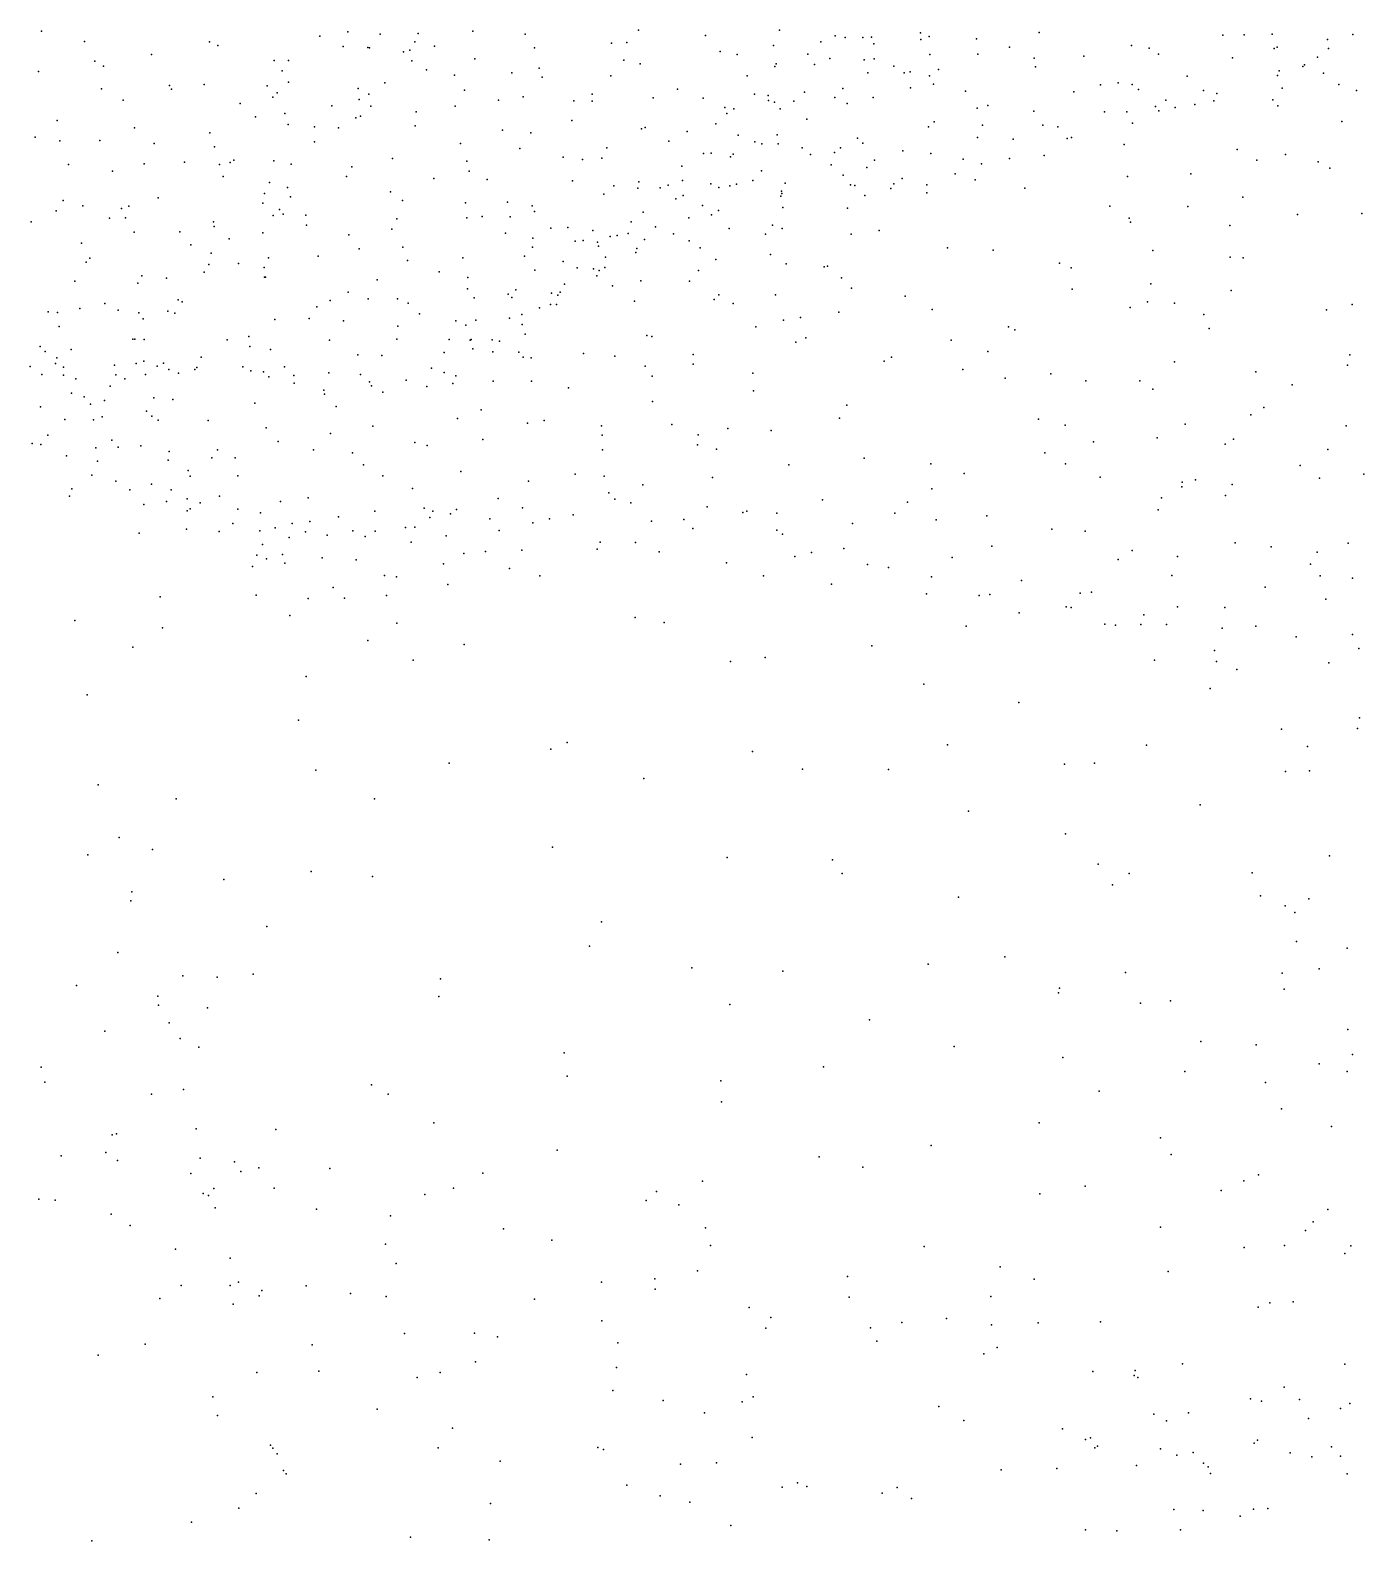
# Model space of a CAD drawing. Header units: metres. Extents: x -23.9 to 23.9, y -27.4 to 27.4.
# Drawn here: x -11.944 to -8.961, y -0.011 to 3.368 of the extents above; entities that cross this region are included whole.
import ezdxf

# ---------------------------------------------------------------- set-up
doc = ezdxf.new("R2010")
doc.units = ezdxf.units.M

msp = doc.modelspace()

# ---------------------------------------------------------------- linework, layer by layer
for p in [(-11.9185, 3.3661, 18.2747), (-11.2959, 3.3543, 18.7905), (-11.2333, 3.3641, 18.3829), (-11.161, 3.359, 16.2478), (-11.0758, 3.3609, -6.805), (-10.9537, 3.3654, 18.85), (-10.8368, 3.359, 18.9793), (-10.5829, 3.3679, 18.6442), (-10.4331, 3.3564, 19.3853), (-10.2675, 3.3677, 18.6229), (-10.1435, 3.3554, 16.5696), (-10.1211, 3.3516, 23.8807), (-10.0811, 3.3517, 18.3998), (-10.0622, 3.3524, 19.7616), (-9.9523, 3.3622, 20.1057), (-9.9515, 3.3468, 18.0706), (-9.9332, 3.3537, 20.3873), (-9.8273, 3.3484, 24.5784), (-9.6871, 3.3631, 24.9923), (-9.276, 3.3567, 17.0348), (-9.2288, 3.3575, 16.6731), (-9.166, 3.3591, -17.6625), (-9.042, 3.3473, 17.1072), (-8.9852, 3.3583, 16.6411), (-11.8223, 3.3428, 25.3462), (-11.6727, 3.3132, 18.1831), (-11.5425, 3.342, 25.5782), (-11.5244, 3.3338, 18.2034), (-11.2434, 3.3317, -6.0191), (-11.1886, 3.3294, -6.3086), (-11.1846, 3.3285, 18.2318), (-11.1085, 3.3196, 18.8008), (-11.0948, 3.3235, -3.8739), (-11.0831, 3.3421, 18.586), (-11.0398, 3.3321, 16.4923), (-10.8156, 3.3284, 18.5525), (-10.6439, 3.3387, 25.6297), (-10.6094, 3.3404, 19.2436), (-10.4006, 3.3204, 18.5036), (-10.3623, 3.3135, 25.3448), (-10.2816, 3.3338, 16.3613), (-10.2048, 3.3145, 23.5349), (-10.1757, 3.342, 23.7146), (-10.0565, 3.3377, 24.2145), (-9.9319, 3.3136, 23.4247), (-9.8245, 3.314, 25.0337), (-9.7534, 3.33, 24.8143), (-9.4808, 3.3335, 21.4494), (-9.4407, 3.3275, -2.2237), (-9.42, 3.3141, 17.9477), (-9.1615, 3.3271, 16.9557), (-9.1547, 3.3299, -2.0708), (-9.0399, 3.3273, -16.2167), (-11.7994, 3.2985, 16.2726), (-11.7801, 3.2873, 16.0724), (-11.398, 3.3, -4.9459), (-11.366, 3.3, 16.2993), (-11.0903, 3.2995, -8.2268), (-11.0573, 3.279, 18.9261), (-10.9496, 3.3036, 25.8837), (-10.8052, 3.2828, 19.1684), (-10.6161, 3.3006, 16.3336), (-10.5792, 3.2926, 18.4401), (-10.2782, 3.2864, 18.4035), (-10.2755, 3.293, 25.2458), (-10.1892, 3.2913, 16.4501), (-10.1551, 3.3049, 24.0003), (-10.0785, 3.3017, 18.1559), (-10.0564, 3.3036, 24.402), (-10.0123, 3.2876, 16.584), (-9.9125, 3.2801, 20.8576), (-9.698, 3.3055, 21.2905), (-9.6953, 3.2857, 16.8186), (-9.5871, 3.3097, 16.9731), (-9.2549, 3.306, 17.9123), (-9.0976, 3.2865, 17.2477), (-9.0938, 3.2906, 17.2897), (-9.0644, 3.3078, 17.8872), (-11.9251, 3.2754, 19.2441), (-11.5546, 3.2468, 19.0776), (-11.38, 3.2772, 16.2857), (-11.3661, 3.2513, -5.6058), (-11.1508, 3.2503, -8.4621), (-10.9946, 3.2677, 18.2382), (-10.8664, 3.2722, 16.3144), (-10.799, 3.263, 18.3745), (-10.6454, 3.2658, 19.3622), (-10.3405, 3.2655, -2.8767), (-10.0706, 3.2724, 25.046), (-9.9889, 3.2727, 20.2423), (-9.9759, 3.2745, 24.7806), (-9.9322, 3.2658, 24.9066), (-9.9237, 3.2469, 17.0509), (-9.5501, 3.2459, 23.4342), (-9.5107, 3.2503, 17.8714), (-9.4788, 3.2461, 17.0221), (-9.3561, 3.2648, 17.0909), (-9.1541, 3.2669, 23.6082), (-9.1502, 3.277, 21.5653), (-9.0509, 3.2719, 17.4124), (-9.017, 3.2464, -18.5933), (-11.7846, 3.2364, 19.2187), (-11.7359, 3.2112, 18.0403), (-11.6322, 3.244, 16.3), (-11.6278, 3.236, 25.4302), (-11.4138, 3.2436, 25.5934), (-11.4008, 3.2183, -8.645), (-11.391, 3.228, 19.0123), (-11.2103, 3.2377, 25.7069), (-11.2076, 3.2126, 18.009), (-11.1866, 3.2245, -6.607), (-10.9724, 3.234, 18.0359), (-10.8964, 3.2114, 25.7528), (-10.8414, 3.2186, 18.2417), (-10.6868, 3.2251, 18.2645), (-10.5504, 3.2163, 19.559), (-10.4959, 3.2359, 25.4009), (-10.4387, 3.2162, 19.6701), (-10.3236, 3.2245, 18.2392), (-10.2934, 3.2221, 23.9014), (-10.2927, 3.2104, 23.5209), (-10.2119, 3.2292, 18.1447), (-10.1438, 3.2177, 17.9202), (-10.1265, 3.2373, 23.4097), (-10.058, 3.2171, 20.1306), (-9.975, 3.2393, 17.9233), (-9.8517, 3.2319, 20.9841), (-9.6092, 3.2299, 16.9448), (-9.4646, 3.2354, 17.321), (-9.4035, 3.2115, 17.3792), (-9.3195, 3.2328, 17.8191), (-9.2893, 3.2266, 17.4667), (-9.1641, 3.2124, -18.1088), (-9.1436, 3.2385, 17.7036), (-8.9771, 3.2332, 23.6304), (-11.4744, 3.2041, 18.0136), (-11.3742, 3.1815, -4.6868), (-11.2689, 3.199, 19.0698), (-11.182, 3.198, -7.0551), (-11.0805, 3.1852, 25.7501), (-10.9934, 3.1977, 16.3326), (-10.7275, 3.2101, 16.3611), (-10.6869, 3.209, 25.5553), (-10.3898, 3.1951, 25.2661), (-10.3857, 3.1814, 23.7564), (-10.3696, 3.1922, 16.7874), (-10.2791, 3.2067, 19.848), (-10.2666, 3.1919, 24.1741), (-10.2361, 3.2092, 25.1351), (-10.1163, 3.204, 24.7078), (-9.826, 3.1935, 21.1619), (-9.8015, 3.1992, 23.3547), (-9.6991, 3.1866, 17.8094), (-9.5409, 3.185, 17.4164), (-9.4912, 3.1854, 17.5606), (-9.427, 3.1971, 21.5032), (-9.4194, 3.1878, 17.7374), (-9.383, 3.1953, 23.4215), (-9.3386, 3.2014, 17.236), (-9.2965, 3.2097, 21.5394), (-9.1531, 3.1985, 17.6169), (-11.8831, 3.1661, 25.1627), (-11.7105, 3.1496, 19.2942), (-11.44, 3.174, 19.1333), (-11.3664, 3.1566, 17.9385), (-11.3075, 3.1521, 16.3465), (-11.2543, 3.1495, -4.2032), (-11.2155, 3.1717, -8.0326), (-11.2048, 3.1755, -7.7334), (-11.0826, 3.1541, 19.2152), (-10.8874, 3.1446, 19.3729), (-10.7324, 3.1662, 18.1083), (-10.5768, 3.1475, 19.6753), (-10.5683, 3.1503, 16.4095), (-10.4105, 3.1583, 18.0655), (-10.2067, 3.1687, 16.5757), (-9.9347, 3.1514, 23.3249), (-9.922, 3.163, 17.8087), (-9.8137, 3.1554, 17.4591), (-9.6787, 3.1557, 17.5007), (-9.6451, 3.1515, 17.677), (-9.4786, 3.1598, 17.2002), (-9.0098, 3.1636, 21.6391), (-11.933, 3.1284, -8.9129), (-11.8778, 3.1205, 19.4256), (-11.7881, 3.1209, 17.9137), (-11.6664, 3.1148, 16.362), (-11.5418, 3.1383, 19.2188), (-11.3076, 3.1184, 25.5797), (-10.9812, 3.1141, -3.3857), (-10.8239, 3.1383, 17.8777), (-10.5155, 3.1196, 17.9678), (-10.4745, 3.1416, 19.7888), (-10.3606, 3.133, 16.5033), (-10.3233, 3.1182, 17.8962), (-10.3076, 3.1136, 24.4392), (-10.2727, 3.1337, 20.0055), (-10.2706, 3.1136, 24.587), (-10.0933, 3.1263, 20.2899), (-10.0816, 3.1151, 17.4046), (-9.8247, 3.1276, 21.3622), (-9.7452, 3.1245, 17.3625), (-9.6246, 3.1257, 17.0512), (-9.615, 3.1276, -2.3284), (-9.4968, 3.1119, 17.7835), (-11.5315, 3.1067, 25.4147), (-11.4886, 3.0775, 16.3812), (-11.3988, 3.0755, 17.8238), (-11.1335, 3.0811, 19.3681), (-10.8484, 3.1035, 19.4968), (-10.7515, 3.0838, 25.5052), (-10.7085, 3.079, 19.6864), (-10.665, 3.0817, 16.9025), (-10.6541, 3.1049, 17.8385), (-10.4376, 3.0922, 23.6104), (-10.4205, 3.0931, 19.943), (-10.3777, 3.0846, 23.4542), (-10.3718, 3.0903, 24.3107), (-10.2175, 3.1051, 25.0184), (-10.1982, 3.09, 20.1698), (-10.1449, 3.0947, 23.3301), (-10.1311, 3.1048, 16.7034), (-10.0555, 3.0773, 17.7046), (-9.9921, 3.0978, 20.8583), (-9.9294, 3.0922, 16.8655), (-9.8573, 3.0797, 17.2732), (-9.7537, 3.0809, 17.0071), (-9.6756, 3.0878, 23.2863), (-9.2441, 3.101, 17.9498), (-9.2, 3.0772, -2.1096), (-9.1362, 3.0899, -16.6405), (-11.858, 3.0675, 16.3896), (-11.7593, 3.0524, 19.4513), (-11.6891, 3.0687, 25.2533), (-11.5986, 3.0728, 17.8325), (-11.5203, 3.0677, -5.0547), (-11.4967, 3.0723, -5.423), (-11.3604, 3.0679, 19.3748), (-11.2242, 3.0623, -3.9668), (-10.9671, 3.0746, 25.6981), (-10.9618, 3.0523, 17.7627), (-10.4861, 3.0635, 24.0007), (-10.308, 3.0531, 24.9179), (-10.1521, 3.0664, 17.5975), (-10.1257, 3.0437, 17.4341), (-10.0727, 3.0606, 20.6087), (-9.8747, 3.0466, 17.122), (-9.8157, 3.069, 23.2598), (-9.348, 3.0467, 21.5684), (-9.063, 3.0736, 18.1447), (-9.037, 3.059, -18.8745), (-11.5122, 3.0407, 19.4426), (-11.4083, 3.0271, -8.1306), (-11.3682, 3.0157, 25.4835), (-11.2363, 3.041, 17.7639), (-11.0406, 3.0358, 19.5228), (-10.9215, 3.0336, 19.5851), (-10.731, 3.0307, 17.7172), (-10.6386, 3.0201, 16.4608), (-10.5844, 3.0146, 23.8764), (-10.5825, 3.0287, 17.2013), (-10.5347, 3.0152, 23.6751), (-10.5166, 3.0212, 16.5151), (-10.4846, 3.0317, 24.181), (-10.4217, 3.0246, 24.4714), (-10.4032, 3.0161, 25.1207), (-10.3791, 3.0195, 24.6745), (-10.3638, 3.0234, 17.6377), (-10.3277, 3.0318, 16.6417), (-10.263, 3.0081, 17.6299), (-10.2554, 3.0255, 17.5076), (-10.1087, 3.0218, 16.8136), (-10.099, 3.0207, 17.2787), (-10.0189, 3.0136, 17.1366), (-10.0119, 3.0239, -2.5796), (-9.9937, 3.0364, 21.0238), (-9.9385, 3.0222, 21.2645), (-9.8299, 3.0333, 17.924), (-9.7191, 3.0143, 21.4646), (-9.4894, 3.0409, 18.0619), (-11.8697, 2.9872, 19.5998), (-11.826, 2.975, 25.0678), (-11.7234, 2.9742, 17.6986), (-11.6577, 2.9928, 19.5576), (-11.4232, 2.9807, -7.7193), (-11.4196, 3.0029, 16.5657), (-11.3616, 2.9951, -6.7716), (-11.1377, 3.0062, 16.4179), (-11.1107, 2.987, 16.816), (-10.9702, 2.9819, 16.4357), (-10.8763, 2.9829, 17.0629), (-10.8212, 2.9752, 19.7894), (-10.6607, 3.0008, 19.8957), (-10.4999, 2.9908, 23.5423), (-10.4834, 2.998, 17.4302), (-10.4403, 2.9759, 24.7972), (-10.2646, 2.997, 20.2966), (-10.2627, 3.0028, -2.757), (-10.077, 2.9982, 17.8711), (-9.9383, 3.004, 23.2436), (-9.5293, 2.9742, 21.5333), (-9.2317, 2.9942, 18.3691), (-11.8855, 2.9641, -8.5637), (-11.7664, 2.9471, 16.4929), (-11.7393, 2.9693, 16.3481), (-11.7309, 2.9478, 19.6636), (-11.4, 2.9532, -7.0287), (-11.3858, 2.9667, -6.4986), (-11.378, 2.9565, 16.4403), (-11.3272, 2.9538, 19.6362), (-11.1239, 2.9461, 25.5823), (-10.967, 2.948, 19.7713), (-10.9329, 2.9508, 25.5571), (-10.8699, 2.9505, 17.6105), (-10.8156, 2.9626, 16.4646), (-10.5729, 2.9607, 25.2301), (-10.4709, 2.9483, 24.9924), (-10.4198, 2.9552, 20.229), (-10.4044, 2.9647, 17.3824), (-10.2606, 2.9715, 17.2307), (-10.1157, 2.9698, 17.0329), (-9.4861, 2.9477, 23.2055), (-9.3546, 2.9732, 23.248), (-9.1089, 2.9556, 23.2749), (-8.9654, 2.958, -19.3335), (-11.9417, 2.9393, 19.7038), (-11.7114, 2.916, 25.1202), (-11.6094, 2.9171, 19.7302), (-11.5334, 2.9393, 25.2877), (-11.5322, 2.9288, 17.6212), (-11.4237, 2.9145, 19.73), (-11.3261, 2.9319, 17.6126), (-11.2313, 2.9105, -3.772), (-11.1346, 2.9227, 19.7524), (-10.8803, 2.9136, 19.8963), (-10.7793, 2.9253, 17.3593), (-10.7413, 2.9263, 17.5418), (-10.685, 2.9202, 23.9916), (-10.6308, 2.9089, 16.5583), (-10.6061, 2.913, 24.3462), (-10.5994, 2.9394, 20.0836), (-10.5454, 2.9277, 24.5079), (-10.505, 2.9127, 17.2405), (-10.3802, 2.9241, 17.1378), (-10.2995, 2.9119, 20.4382), (-10.2837, 2.9314, 16.7874), (-10.262, 2.9245, 16.9856), (-10.1076, 2.9118, 18.1788), (-10.0446, 2.9201, 21.1855), (-9.4825, 2.9388, 18.4603), (-9.2605, 2.9312, -17.022), (-11.8292, 2.8918, 17.5867), (-11.5842, 2.888, 16.5092), (-11.4985, 2.9011, -7.4846), (-11.2083, 2.8787, 25.4935), (-11.1103, 2.8822, 16.4779), (-10.8202, 2.8829, 17.4119), (-10.8194, 2.9028, 25.4089), (-10.7245, 2.8957, 23.8668), (-10.707, 2.8976, 25.2995), (-10.675, 2.8941, 24.1749), (-10.6726, 2.8849, 17.2956), (-10.6464, 2.9061, 23.7061), (-10.5869, 2.8795, 20.2201), (-10.5698, 2.8997, 24.6955), (-10.4701, 2.897, 16.6895), (-10.4449, 2.8814, 16.9979), (-9.892, 2.8812, 23.1677), (-9.7896, 2.8756, 21.4813), (-9.4326, 2.8754, 21.5898), (-11.8187, 2.8488, -8.3036), (-11.8101, 2.858, 24.9936), (-11.5443, 2.8441, -7.2389), (-11.5389, 2.8691, 19.8383), (-11.478, 2.8462, -4.5784), (-11.4107, 2.8588, 17.5128), (-11.3, 2.8624, 19.8457), (-11.0997, 2.8529, 19.9387), (-10.9758, 2.8587, 16.4922), (-10.8381, 2.8624, 20.041), (-10.7516, 2.8508, 16.5352), (-10.6568, 2.8601, 17.1624), (-10.5892, 2.8709, 25.0759), (-10.41, 2.8546, 16.8118), (-10.2883, 2.8659, 23.2642), (-10.2529, 2.8451, 20.6226), (-10.1607, 2.8398, 18.4054), (-9.6413, 2.8464, 18.7401), (-9.2597, 2.8599, 23.1729), (-9.2311, 2.859, -18.5297), (-11.8442, 2.8067, 19.9922), (-11.6941, 2.8183, 17.4725), (-11.639, 2.8134, -7.7634), (-11.5547, 2.8269, 17.4761), (-11.4201, 2.8367, 19.909), (-11.4197, 2.8156, 25.291), (-11.4174, 2.8156, 16.5432), (-11.1674, 2.8098, 17.3747), (-11.0288, 2.8275, 17.3375), (-10.9648, 2.8144, 20.0968), (-10.8147, 2.8311, 17.1719), (-10.7202, 2.836, 24.3124), (-10.6836, 2.8343, 24.5687), (-10.6763, 2.8181, 23.5905), (-10.6714, 2.8304, 17.0257), (-10.6584, 2.8371, 24.8635), (-10.5777, 2.8069, 16.7797), (-10.4691, 2.8068, 23.3251), (-10.449, 2.8306, 20.4582), (-10.1681, 2.8385, 20.9588), (-10.1294, 2.814, 21.1948), (-9.6157, 2.836, 23.0978), (-11.7027, 2.8019, 19.9987), (-11.2326, 2.7816, 20.0484), (-10.9657, 2.7891, 17.1094), (-10.875, 2.7775, 16.5429), (-10.8579, 2.7873, 20.2138), (-10.7781, 2.7795, 24.4771), (-10.7638, 2.7751, 25.2445), (-10.7581, 2.7817, 24.7096), (-10.7486, 2.7998, 23.7208), (-10.6412, 2.7959, 23.4614), (-10.4032, 2.7761, 20.6163), (-10.2765, 2.7757, 20.743), (-10.1071, 2.7909, 21.3438), (-9.9866, 2.7727, 21.4497), (-9.6134, 2.7884, 21.5587), (-9.4376, 2.8008, 18.8799), (-9.2576, 2.7855, 21.6676), (-11.9035, 2.7377, 16.747), (-11.8329, 2.745, 24.7782), (-11.7768, 2.7568, 20.1049), (-11.7469, 2.7415, 24.8827), (-11.6357, 2.7396, 17.3555), (-11.6127, 2.7648, -4.9517), (-11.6037, 2.76, 16.6483), (-11.3025, 2.7487, 25.3397), (-11.2728, 2.7632, 17.2526), (-11.1875, 2.7668, 16.5368), (-11.1222, 2.7667, 17.1405), (-11.0984, 2.7571, 17.1647), (-10.9505, 2.7694, 17.4698), (-10.8665, 2.7699, 16.9377), (-10.8046, 2.7465, 24.8514), (-10.78, 2.7543, 25.0233), (-10.7669, 2.7546, 16.7518), (-10.5921, 2.7616, 20.4591), (-10.4136, 2.7655, 18.3037), (-10.3718, 2.7567, 23.2408), (-10.1348, 2.7373, 18.7837), (-9.9267, 2.7429, 23.0965), (-9.4836, 2.7478, 21.6093), (-9.4447, 2.7603, 23.0621), (-9.3842, 2.757, -2.2265), (-9.0447, 2.7423, 23.1145), (-8.9872, 2.7542, 18.9621), (-11.8824, 2.7365, 17.3991), (-11.8789, 2.7052, -8.0264), (-11.7011, 2.7353, -7.4214), (-11.6908, 2.7224, -5.3814), (-11.62, 2.7347, -5.7134), (-11.3969, 2.7207, 20.1752), (-11.3197, 2.7228, 16.6161), (-11.2429, 2.7178, 17.0209), (-11.1217, 2.7057, 20.2859), (-11.0729, 2.7335, 16.9478), (-10.9914, 2.7179, 16.8078), (-10.9692, 2.7077, 25.3766), (-10.947, 2.7189, 20.3375), (-10.8719, 2.7234, 23.848), (-10.844, 2.7321, 24.6199), (-10.8437, 2.7097, 25.1335), (-10.3205, 2.7046, 20.8465), (-10.2589, 2.7195, 23.1561), (-10.2207, 2.7253, 21.1198), (-9.7553, 2.7045, 21.5387), (-9.3189, 2.7317, -17.67), (-11.7141, 2.677, 20.2865), (-11.7098, 2.6769, -6.812), (-11.6888, 2.6763, 17.211), (-11.5035, 2.6754, 20.2831), (-11.455, 2.6824, 17.04), (-11.2745, 2.6745, 16.8512), (-11.1238, 2.6765, 16.732), (-11.0065, 2.6758, 16.6294), (-10.9595, 2.6743, 24.2979), (-10.9578, 2.6763, 23.9498), (-10.9104, 2.6753, 24.9696), (-10.8938, 2.6726, 25.2668), (-10.8365, 2.688, 23.6907), (-10.5644, 2.6846, 23.2999), (-10.5531, 2.6828, 20.6608), (-10.2311, 2.67, 21.2556), (-10.2089, 2.6797, -2.6715), (-9.8839, 2.6742, 21.508), (-9.7418, 2.6975, 23.0413), (-9.3067, 2.7009, -18.1933), (-11.9214, 2.66, 22.6258), (-11.9101, 2.6493, 24.5081), (-11.8519, 2.6536, 22.3007), (-11.5614, 2.6365, 24.9342), (-11.4527, 2.66, -4.2255), (-11.406, 2.6537, 25.1649), (-11.2112, 2.6417, 20.3986), (-11.1575, 2.64, 25.3803), (-11.0182, 2.6468, 24.1588), (-10.9536, 2.6552, 24.8166), (-10.9087, 2.6483, 17.8564), (-10.851, 2.6475, 20.5568), (-10.8408, 2.6365, -3.2134), (-10.7062, 2.645, 20.6323), (-10.6362, 2.6389, 18.302), (-10.4609, 2.6421, 23.2171), (-10.017, 2.6368, 21.4778), (-9.8017, 2.649, -2.4558), (-8.992, 2.6417, 21.7877), (-11.9437, 2.6155, 17.2468), (-11.8874, 2.6223, 24.348), (-11.8841, 2.6349, 24.0512), (-11.869, 2.6144, 20.4357), (-11.7554, 2.6185, 24.2805), (-11.7071, 2.6224, 24.13), (-11.6898, 2.6275, 23.9914), (-11.6601, 2.6163, 16.8134), (-11.6456, 2.6231, 17.0195), (-11.6333, 2.6086, 24.3653), (-11.5755, 2.6087, 20.439), (-11.5709, 2.6136, 24.1728), (-11.4679, 2.6145, 24.028), (-11.4504, 2.6058, 25.0224), (-11.4218, 2.6033, 20.4462), (-11.375, 2.615, 16.7431), (-11.0461, 2.6117, 24.4937), (-11.0181, 2.6025, 25.1004), (-10.823, 2.6349, 23.547), (-10.5683, 2.6161, 20.7838), (-10.4612, 2.6205, 20.881), (-10.0338, 2.6278, 19.1088), (-9.8578, 2.6091, 23.0109), (-9.3845, 2.626, 21.6728), (-9.2028, 2.6039, -19.1201), (-8.9974, 2.6189, 19.1913), (-11.9179, 2.5979, 22.7646), (-11.8692, 2.5961, 16.0937), (-11.8414, 2.5877, 23.8625), (-11.7649, 2.5717, -6.0822), (-11.7522, 2.5968, 16.3654), (-11.7321, 2.5879, 22.3899), (-11.6858, 2.5979, 24.6776), (-11.612, 2.6006, 24.5258), (-11.4098, 2.5924, 24.4743), (-11.354, 2.5953, 24.3407), (-11.3535, 2.5784, 24.7348), (-11.2757, 2.6012, 25.2392), (-11.2049, 2.5977, 24.1054), (-11.1847, 2.5816, 24.4566), (-11.1802, 2.572, 24.6767), (-11.1029, 2.5851, 24.2941), (-11.0565, 2.5708, 25.277), (-10.9981, 2.5776, 23.8357), (-10.992, 2.5949, 20.6171), (-10.908, 2.5825, 23.6351), (-10.8225, 2.5827, 20.7279), (-10.5523, 2.5937, 18.5405), (-10.3278, 2.6004, 21.0811), (-9.7631, 2.5896, 19.2355), (-9.6606, 2.5994, 22.9735), (-9.5825, 2.5837, 21.6243), (-9.4619, 2.5838, 22.9326), (-9.1212, 2.5746, 21.7669), (-11.8512, 2.5557, -6.6493), (-11.823, 2.5476, 16.9819), (-11.7777, 2.5397, 22.623), (-11.667, 2.5452, 16.6005), (-11.6247, 2.5418, 23.8661), (-11.287, 2.5626, 25.0241), (-11.2857, 2.5538, 23.9969), (-11.1551, 2.5582, 24.9688), (-10.7399, 2.5676, 23.3216), (-10.5522, 2.5375, 23.2009), (-10.3257, 2.5614, 21.2257), (-9.4326, 2.5648, 19.2799), (-11.9207, 2.5257, 22.9397), (-11.8088, 2.531, 21.8385), (-11.7829, 2.5028, 23.7552), (-11.6837, 2.5157, 20.6567), (-11.6714, 2.5042, 22.4957), (-11.4416, 2.5333, 16.938), (-11.2597, 2.5264, 20.6555), (-10.9352, 2.5186, 20.8297), (-10.1169, 2.5291, 23.0084), (-9.2133, 2.5071, 19.3792), (-9.1844, 2.524, -16.8931), (-11.8663, 2.497, 20.7058), (-11.8024, 2.4964, -5.5426), (-11.6572, 2.4958, 22.1785), (-11.5455, 2.4945, 20.7007), (-11.4157, 2.4785, 23.8412), (-11.1772, 2.482, 23.9257), (-10.9879, 2.4996, 18.0362), (-10.8313, 2.489, 20.9514), (-10.7943, 2.4948, 18.4394), (-10.6657, 2.483, 21.0452), (-10.509, 2.486, 21.1129), (-10.3836, 2.4768, 19.0867), (-10.2864, 2.4723, 21.4411), (-10.1336, 2.4997, 21.48), (-9.6885, 2.4977, 21.6157), (-9.6288, 2.4843, 19.415), (-9.3605, 2.4869, 22.8623), (-9.0005, 2.4832, 22.9139), (-11.9395, 2.4437, 23.6149), (-11.9202, 2.4408, -5.905), (-11.904, 2.4619, 20.9601), (-11.7973, 2.4338, 21.5505), (-11.7608, 2.4509, 20.8085), (-11.7472, 2.4353, 22.8077), (-11.6966, 2.4381, 21.7374), (-11.3892, 2.4478, 17.2535), (-11.2723, 2.4655, 17.4751), (-11.0838, 2.4457, 20.9356), (-11.0555, 2.4391, 23.6776), (-10.931, 2.4523, 23.4144), (-10.6648, 2.4619, 23.2145), (-10.4511, 2.4402, 21.2642), (-10.4494, 2.4628, -2.8814), (-9.5652, 2.4468, 21.6671), (-9.4232, 2.456, 21.7077), (-9.2707, 2.4419, 21.7579), (-9.2525, 2.4528, -2.1832), (-11.8623, 2.4161, 21.3241), (-11.7929, 2.4035, 23.0697), (-11.6351, 2.4063, 23.6603), (-11.633, 2.4258, -4.6253), (-11.5373, 2.4114, 22.1702), (-11.5247, 2.4294, 20.85), (-11.4855, 2.411, 23.7172), (-11.3101, 2.429, 20.868), (-11.2227, 2.4227, -3.7178), (-10.664, 2.4295, 21.176), (-10.409, 2.4309, 23.0562), (-10.0782, 2.4105, 22.9362), (-9.6743, 2.4226, 22.8775), (-9.0414, 2.4301, 21.8308), (-11.8059, 2.3726, 23.5532), (-11.5905, 2.3829, 21.8293), (-11.5861, 2.3703, 22.6409), (-11.4791, 2.3712, 22.4265), (-11.1981, 2.3956, 23.7898), (-11.1551, 2.3711, 21.0826), (-10.9808, 2.3804, 21.1437), (-10.7245, 2.3746, 18.8495), (-10.6602, 2.3703, 21.3216), (-10.4174, 2.3673, 21.4461), (-10.2468, 2.3957, 22.9553), (-9.9291, 2.3978, 21.5701), (-9.8551, 2.3764, 22.8811), (-9.6284, 2.3975, -2.4172), (-9.5507, 2.3681, 22.8271), (-9.1031, 2.3941, 22.8252), (-9.0601, 2.3657, 19.62), (-8.961, 2.375, 22.8337), (-11.8504, 2.3421, -5.2465), (-11.7521, 2.3589, 21.3909), (-11.7208, 2.3399, -4.8429), (-11.6727, 2.3527, 21.0316), (-11.6288, 2.3395, 22.9218), (-11.0889, 2.3424, 23.5519), (-10.8292, 2.3589, 21.2685), (-10.6495, 2.3326, -3.1055), (-10.5732, 2.3512, 21.5972), (-9.9274, 2.3421, 19.5213), (-9.3676, 2.3465, -18.8203), (-9.3674, 2.3568, 19.6329), (-9.3372, 2.3617, -17.3554), (-9.2551, 2.3513, 22.7698), (-11.8555, 2.3254, 16.1137), (-11.6899, 2.3072, 23.4943), (-11.6391, 2.3133, 21.1626), (-11.5923, 2.3196, 21.5411), (-11.5634, 2.3104, 23.5411), (-11.5204, 2.3254, -4.1753), (-11.3839, 2.3138, 22.2137), (-11.3217, 2.3219, 23.6387), (-11.0625, 2.2988, 22.0101), (-10.8968, 2.3202, 21.8809), (-10.8425, 2.2995, 21.4063), (-10.6359, 2.3188, 21.772), (-10.6002, 2.3106, 23.0843), (-10.4298, 2.3015, 21.743), (-10.1714, 2.3176, 21.5699), (-9.9817, 2.3119, 22.8657), (-9.4134, 2.3218, 21.7475), (-9.27, 2.3273, -19.3946), (-11.5928, 2.2925, 23.0593), (-11.5858, 2.2974, 16.9446), (-11.4908, 2.2645, 22.9067), (-11.4792, 2.2963, 21.1548), (-11.4288, 2.2885, 23.5531), (-11.3576, 2.2644, 21.2449), (-11.3182, 2.2687, 22.3814), (-11.2542, 2.2795, 22.2282), (-11.1727, 2.2921, 18.119), (-11.05, 2.2775, 21.7082), (-11.0429, 2.2919, 21.8737), (-11.0035, 2.2858, -3.5037), (-10.9902, 2.2955, 21.3455), (-10.916, 2.275, 22.5794), (-10.8193, 2.2658, 22.6835), (-10.7826, 2.2751, 22.04), (-10.7294, 2.2838, 23.1376), (-10.5541, 2.2697, 21.9471), (-10.4821, 2.2733, 22.9968), (-10.35, 2.2891, 19.4146), (-10.3408, 2.2919, 22.9157), (-10.2741, 2.2873, 21.7262), (-10.1048, 2.2642, 21.7413), (-10.0098, 2.2873, 21.6484), (-9.9177, 2.2726, -2.6266), (-9.804, 2.2812, 21.6649), (-9.4206, 2.2948, -2.3354), (-11.6998, 2.2428, 16.517), (-11.5938, 2.2519, 23.2726), (-11.5213, 2.2461, 21.2717), (-11.4301, 2.2483, 21.7041), (-11.3956, 2.255, 21.8635), (-11.3647, 2.2327, 22.7029), (-11.3282, 2.246, 21.9805), (-11.2798, 2.2382, 21.7643), (-11.2222, 2.2476, 21.3507), (-11.1949, 2.2356, 23.552), (-11.1721, 2.2469, 21.6138), (-11.1043, 2.2557, 22.524), (-11.0838, 2.2563, 23.3583), (-11.0135, 2.2368, 22.3272), (-10.895, 2.2486, 22.4266), (-10.4619, 2.2529, 22.6633), (-10.2739, 2.2492, 21.894), (-10.2609, 2.2406, 22.7274), (-9.6587, 2.2517, 22.7799), (-9.5839, 2.2472, 21.7533), (-11.4242, 2.2175, 21.5643), (-11.0914, 2.2227, 22.6643), (-10.974, 2.1972, 23.2159), (-10.9255, 2.2016, 18.8964), (-10.8444, 2.2048, 22.9091), (-10.6754, 2.2068, 19.3509), (-10.6691, 2.2226, 22.2134), (-10.5897, 2.2221, 22.4991), (-10.5372, 2.201, 22.2415), (-10.1963, 2.1994, 19.5938), (-10.1242, 2.2081, 22.6942), (-9.7926, 2.2136, 21.8393), (-9.4794, 2.2037, -17.8279), (-9.2483, 2.221, 21.8253), (-9.1678, 2.2125, -2.2207), (-9.0653, 2.2005, -16.7116), (-8.9957, 2.2204, 21.9022), (-11.4464, 2.168, 23.2758), (-11.4365, 2.1934, 23.4087), (-11.4151, 2.1852, 23.096), (-11.3795, 2.1947, 21.4038), (-11.3745, 2.1758, -4.0131), (-11.2909, 2.1879, 23.4488), (-11.2146, 2.1829, 22.7364), (-11.0195, 2.1743, 22.9075), (-10.8714, 2.1636, 23.054), (-10.3862, 2.1767, 22.2715), (-10.2336, 2.1903, 22.581), (-10.0707, 2.1725, 22.1287), (-10.0243, 2.1656, 22.6099), (-9.8816, 2.1883, 22.7559), (-9.5105, 2.1842, 21.9161), (-9.3774, 2.1908, 21.8996), (-9.0803, 2.1732, 22.6518), (-11.1516, 2.1481, 22.9195), (-11.1245, 2.1449, 23.2647), (-10.8039, 2.147, -3.3148), (-10.3038, 2.1472, 22.407), (-9.9278, 2.1454, 22.1754), (-9.7262, 2.1369, 22.1097), (-9.3906, 2.1479, 22.6787), (-9.0583, 2.1474, -20.2906), (-8.9863, 2.1419, 22.0268), (-11.6533, 2.1002, -4.427), (-11.4385, 2.1042, 17.8238), (-11.3223, 2.0966, 23.3021), (-11.2662, 2.1211, 22.9927), (-11.2411, 2.0976, 18.3283), (-11.1467, 2.1033, 23.1012), (-11.0093, 2.1282, 23.0986), (-10.1514, 2.1285, 22.3641), (-9.939, 2.1073, 22.3491), (-9.821, 2.1035, 19.873), (-9.7971, 2.1057, 22.2834), (-9.5953, 2.1084, 22.6482), (-9.5702, 2.1104, 22.1468), (-9.1818, 2.1218, 22.0781), (-9.7319, 2.0643, 22.4368), (-9.6266, 2.0776, 22.3204), (-9.6157, 2.0767, -2.5244), (-9.3775, 2.0782, 20.0892), (-9.2719, 2.0763, 22.1951), (-9.0456, 2.0949, 20.0789), (-11.8441, 2.0474, 16.1331), (-11.648, 2.0309, 17.0803), (-11.3628, 2.0589, 18.0983), (-11.1239, 2.0417, 18.7264), (-10.5906, 2.0542, 19.6177), (-10.5256, 2.043, -3.1167), (-9.8501, 2.0344, -2.6886), (-9.5404, 2.039, 22.4546), (-9.5163, 2.0371, -18.236), (-9.4596, 2.0385, -18.9279), (-9.4533, 2.0601, 22.5668), (-9.4022, 2.0381, 22.3803), (-9.2781, 2.0299, 22.5606), (-9.2022, 2.0344, 22.3034), (-11.1885, 2.0029, -3.8558), (-9.112, 2.0109, 22.5574), (-8.9861, 2.0163, 22.3508), (-11.7142, 1.9876, 16.7753), (-10.9731, 1.9934, 19.1938), (-10.2997, 1.9647, -3.0071), (-10.0613, 1.9908, -2.8431), (-9.2951, 1.9802, -2.376), (-8.9721, 1.9851, 22.5204), (-11.0873, 1.959, 18.9739), (-10.3777, 1.956, 19.8273), (-9.4288, 1.9588, -19.4021), (-9.2905, 1.9557, -17.2433), (-9.2452, 1.938, -19.9321), (-9.0394, 1.9524, -2.2402), (-11.3262, 1.9222, -4.0663), (-9.945, 1.9053, 20.0771), (-9.3045, 1.8955, 20.355), (-11.8162, 1.8812, 16.3376), (-9.7328, 1.8643, 20.2179), (-8.9707, 1.8296, 20.529), (-11.3434, 1.8246, 18.5893), (-9.1451, 1.8041, -20.3506), (-8.9754, 1.8059, 25.3427), (-10.7793, 1.7597, -3.5766), (-10.7429, 1.7745, 19.7115), (-9.8922, 1.7694, -2.8334), (-9.4468, 1.7688, -17.7316), (-9.0869, 1.7658, -16.9126), (-11.0069, 1.7282, 19.4023), (-10.328, 1.7542, 20.0519), (-9.6301, 1.7262, -2.685), (-9.5636, 1.7284, -18.7607), (-11.3052, 1.7129, 18.8959), (-10.5716, 1.6936, -3.448), (-10.2161, 1.7147, -3.1148), (-10.0244, 1.7142, 20.2448), (-9.1364, 1.7098, 20.6642), (-9.0826, 1.7111, -2.3509), (-11.7916, 1.6798, 16.129), (-11.6173, 1.6486, 17.9727), (-11.174, 1.6482, -4.0577), (-9.3266, 1.6352, -2.5315), (-9.8451, 1.6209, 20.4276), (-11.745, 1.5622, 16.5003), (-9.628, 1.5701, -18.3778), (-11.8151, 1.5235, -4.8829), (-11.6705, 1.5354, 17.5857), (-10.7754, 1.5401, -3.7821), (-9.0374, 1.5212, 24.4525), (-10.385, 1.5172, 20.2067), (-10.1493, 1.5117, -3.2317), (-9.5551, 1.5019, -19.4511), (-11.5103, 1.4682, 18.8469), (-11.3156, 1.4855, -4.333), (-11.1784, 1.4748, 19.3257), (-10.1277, 1.4812, 20.4209), (-9.5234, 1.456, -17.9694), (-9.4854, 1.4811, -2.7437), (-9.2106, 1.4832, -20.504), (-11.7184, 1.4205, 16.2446), (-11.7161, 1.4404, 16.7204), (-9.8672, 1.4285, -3.0677), (-9.1918, 1.4316, -17.1929), (-9.0842, 1.4249, 25.3928), (-9.1365, 1.4091, 20.9946), (-9.1153, 1.3943, 24.934), (-11.4147, 1.3631, -4.5402), (-10.6656, 1.3732, 20.0328), (-10.6925, 1.3188, -3.9162), (-9.1112, 1.3291, 24.622), (-11.7481, 1.3046, 15.9809), (-9.7635, 1.2949, 20.791), (-8.9982, 1.3146, 24.1126), (-11.6023, 1.2522, 18.0562), (-11.445, 1.256, 19.0481), (-10.4639, 1.2705, 20.334), (-10.2605, 1.2627, 20.4879), (-9.9355, 1.2784, -3.2566), (-9.4942, 1.2598, -19.9578), (-9.1432, 1.2584, 25.1779), (-9.0609, 1.2684, 24.3512), (-11.8404, 1.2309, 15.6399), (-11.5256, 1.2493, -4.7508), (-11.0258, 1.2461, -4.2929), (-9.6418, 1.2249, -18.4001), (-9.1391, 1.2228, -20.8219), (-11.6582, 1.2069, 16.9908), (-11.6571, 1.1868, 17.2689), (-11.0301, 1.2061, 19.607), (-10.3792, 1.188, -3.7519), (-9.6438, 1.2145, -19.1372), (-9.4604, 1.1911, 21.0467), (-9.3935, 1.1969, -2.8867), (-11.5472, 1.1811, 18.5845), (-10.0666, 1.1538, -3.4961), (-11.7771, 1.1285, -5.1931), (-11.633, 1.1474, 17.6271), (-8.9968, 1.1325, -2.6388), (-11.6085, 1.112, -4.9876), (-11.5669, 1.0932, 18.2905), (-9.877, 1.0943, 20.893), (-9.3255, 1.1057, -20.4482), (-9.2016, 1.0978, 24.9404), (-11.9193, 1.0485, 15.3232), (-10.7493, 1.0803, 19.9943), (-10.1696, 1.0489, 20.6798), (-9.6343, 1.0695, -3.1777), (-9.0608, 1.0555, 25.6436), (-8.9861, 1.0763, 23.8663), (-11.9113, 1.0147, -5.58), (-10.7431, 1.028, -4.2398), (-10.3989, 1.0173, 20.4784), (-9.361, 1.0386, 21.2477), (-9.1811, 1.0142, 25.4215), (-8.998, 1.0383, 21.9207), (-11.6727, 0.9875, 16.0506), (-11.6008, 0.9985, 16.8646), (-11.1807, 1.0087, 19.4361), (-11.1429, 0.9878, -4.6571), (-9.5526, 0.9943, -18.0888), (-10.3977, 0.9706, -3.9759), (-9.1449, 0.9552, 24.4681), (-11.0407, 0.9234, 19.6323), (-9.6873, 0.9236, -18.5868), (-9.0329, 0.9155, -2.8273), (-11.7602, 0.8968, -7.3454), (-11.7504, 0.8988, 15.62), (-11.5725, 0.9102, 16.5554), (-11.3942, 0.9085, -5.0266), (-9.4158, 0.89, -3.147), (-11.8745, 0.8496, -7.5596), (-11.7749, 0.8571, -6.9405), (-10.7652, 0.8627, -4.4339), (-10.1792, 0.8479, -3.8913), (-9.9286, 0.8727, -3.6365), (-9.3917, 0.8531, 21.4156), (-11.7487, 0.8397, -5.6708), (-11.5633, 0.8443, 17.0906), (-11.4871, 0.8364, 18.8291), (-11.4727, 0.8145, -5.3547), (-11.4323, 0.8228, -7.1092), (-11.2732, 0.8218, -7.3311), (-10.0817, 0.8244, 20.841), (-11.5841, 0.8105, -6.7687), (-10.9969, 0.7776, -4.7534), (-10.9312, 0.811, -7.9249), (-10.4399, 0.7932, -4.1985), (-9.5842, 0.7816, -3.4056), (-9.229, 0.7935, 24.7079), (-9.1966, 0.8074, 21.8263), (-11.9242, 0.7528, -7.971), (-11.8882, 0.7507, 15.187), (-11.5572, 0.7658, 18.0439), (-11.5453, 0.7609, 17.3629), (-11.5327, 0.7767, 18.363), (-11.3982, 0.7771, -7.971), (-11.0613, 0.7631, -8.2353), (-10.566, 0.75, -8.0907), (-10.5429, 0.7701, 20.309), (-9.6854, 0.7648, -19.3009), (-9.2797, 0.7726, 25.2864), (-11.7623, 0.7194, -8.1853), (-11.5298, 0.7338, 16.829), (-11.3034, 0.7304, -8.4287), (-11.1381, 0.7155, -8.6298), (-10.493, 0.74, -8.3255), (-9.0412, 0.73, 23.8285), (-11.7201, 0.6943, -5.8987), (-10.8848, 0.6862, -7.4695), (-10.4336, 0.6884, -8.6253), (-9.4155, 0.69, -20.3894), (-9.0912, 0.6829, -3.0449), (-9.0741, 0.7019, 22.1683), (-11.1489, 0.6523, -5.131), (-10.7769, 0.6613, 20.016), (-10.4224, 0.649, -8.8666), (-9.9445, 0.6472, -3.8854), (-9.2289, 0.6447, 25.5144), (-9.138, 0.6492, -20.9218), (-8.9898, 0.6483, 23.4095), (-11.6191, 0.6409, -8.3806), (-11.4963, 0.6208, 16.6011), (-11.1249, 0.6089, -6.9399), (-9.0033, 0.6316, -17.2845), (-10.451, 0.5923, 20.4607), (-10.1156, 0.5802, -9.1878), (-9.7746, 0.6017, 21.1977), (-9.3986, 0.5908, 21.583), (-11.606, 0.5595, -6.1224), (-11.4968, 0.5599, 17.682), (-11.4779, 0.5673, 18.7592), (-11.4259, 0.5482, -5.7794), (-11.3263, 0.5586, -8.7038), (-11.2273, 0.5419, -6.6355), (-10.6658, 0.5674, -4.6712), (-10.5467, 0.5743, -9.1181), (-10.5456, 0.5518, -7.6499), (-9.6985, 0.5736, -3.7312), (-11.6535, 0.5309, 15.6998), (-11.4898, 0.5183, 17.9471), (-11.4317, 0.5366, -6.3245), (-11.1472, 0.5354, 19.4061), (-10.8161, 0.5293, -9.105), (-10.3355, 0.5104, -7.8257), (-10.112, 0.5337, -8.1607), (-9.7953, 0.5352, -9.3573), (-9.1975, 0.5116, -3.3178), (-9.1712, 0.5213, 24.2326), (-9.1189, 0.5234, 23.9668), (-10.6653, 0.4803, -7.3143), (-10.2875, 0.4879, 20.7162), (-9.9942, 0.4768, 21.0473), (-9.8943, 0.4862, -8.4208), (-9.6894, 0.4764, -9.0601), (-9.5495, 0.4782, -9.5486), (-11.1069, 0.4523, -5.5361), (-10.95, 0.4532, 19.7709), (-10.8985, 0.4452, -5.0984), (-10.2986, 0.4646, -4.433), (-10.0644, 0.4651, -4.2066), (-9.7934, 0.4717, -8.662), (-11.6866, 0.4281, -8.5309), (-11.3134, 0.4267, 19.0414), (-10.6292, 0.4314, -9.3093), (-10.0498, 0.4351, -9.4783), (-9.8108, 0.4067, -9.5932), (-9.7807, 0.4213, -3.9823), (-11.7918, 0.404, 15.2094), (-10.9478, 0.389, -6.6916), (-10.6326, 0.3759, -4.8553), (-9.3662, 0.3847, -20.5348), (-9.0035, 0.3838, 22.8867), (-11.4372, 0.3651, 17.1809), (-11.2978, 0.3681, -6.1313), (-11.0786, 0.3542, -6.4198), (-11.0265, 0.3653, -9.1128), (-10.3417, 0.3606, -7.4885), (-9.5669, 0.3675, -8.6564), (-9.4748, 0.3584, -18.1369), (-9.4722, 0.3695, -9.0026), (-9.4662, 0.3542, -10.3503), (-11.5349, 0.3104, 16.0824), (-10.6409, 0.3245, -6.9901), (-10.3265, 0.3106, -9.5831), (-9.2146, 0.3062, -10.1785), (-9.1392, 0.3323, -9.6932), (-9.1048, 0.305, -9.9468), (-11.1674, 0.2832, 19.2848), (-10.5278, 0.3021, 20.3939), (-10.4358, 0.2745, -7.1675), (-10.3511, 0.2995, -4.6699), (-9.9117, 0.2887, -7.8765), (-9.4307, 0.2716, 25.1869), (-9.3533, 0.275, -10.7316), (-9.1897, 0.3011, -9.3571), (-9.0128, 0.2846, -3.3834), (-8.9921, 0.2956, -21.1613), (-11.5248, 0.2692, -8.8119), (-10.999, 0.2408, -5.7805), (-9.8557, 0.2577, -9.8049), (-9.6348, 0.2394, -19.4642), (-9.4026, 0.2569, -3.8029), (-9.085, 0.2624, 22.5558), (-10.3287, 0.2195, 20.6926), (-9.5831, 0.2149, -8.131), (-9.5722, 0.2186, -18.4752), (-9.2059, 0.2072, 23.8056), (-9.1985, 0.214, -8.7702), (-11.4064, 0.2026, 18.3955), (-11.4011, 0.1957, 17.7563), (-11.3913, 0.183, 17.3398), (-11.0312, 0.1968, 19.527), (-10.6739, 0.1971, 20.2161), (-10.6617, 0.193, -9.5511), (-9.5623, 0.1966, -4.0251), (-9.5566, 0.2002, -19.8181), (-9.4156, 0.1946, 21.87), (-9.3792, 0.18, -11.1425), (-9.3423, 0.1861, 24.6509), (-9.1258, 0.185, 23.2289), (-9.0769, 0.1764, 25.8866), (-9.0334, 0.1991, -10.6311), (-9.0131, 0.178, -9.0358), (-11.3775, 0.1458, 17.0863), (-11.3709, 0.1387, 16.7838), (-10.8929, 0.167, 19.7916), (-10.4891, 0.1601, -6.8277), (-10.4085, 0.1628, -9.7749), (-9.7722, 0.1477, -10.0629), (-9.6472, 0.1506, 21.4778), (-9.4693, 0.1571, -20.1564), (-9.3196, 0.1619, -8.3594), (-9.3088, 0.1538, 22.2113), (-9.3038, 0.1392, -11.487), (-8.9981, 0.1385, -11.2688), (-10.6094, 0.1131, -6.5477), (-10.2615, 0.1083, -4.7993), (-10.2279, 0.1182, -7.3025), (-10.2069, 0.11, 20.8873), (-10.0046, 0.1075, -9.9869), (-11.4387, 0.0943, -9.0359), (-10.9142, 0.072, -5.9773), (-10.5348, 0.0893, -5.192), (-10.4682, 0.0747, 20.5073), (-10.0383, 0.0955, 21.1378), (-9.9728, 0.0831, -7.5524), (-11.4774, 0.0617, 16.1289), (-9.386, 0.0585, 25.457), (-9.3202, 0.0565, 24.2064), (-9.2372, 0.0437, 25.6524), (-9.2074, 0.0594, -3.8266), (-9.1758, 0.0608, -11.9063), (-11.5828, 0.03, 15.6459), (-10.377, 0.0229, -5.0081), (-9.5836, 0.0134, -11.0189), (-9.5135, 0.0105, -7.9928), (-9.3706, 0.0133, -18.1411), (-11.8061, -0.0114, -8.8453), (-11.0932, -0.0031, 19.2818), (-10.9169, -0.0089, -9.5341)]:
    msp.add_point(p)

doc.saveas('drawing.dxf')
